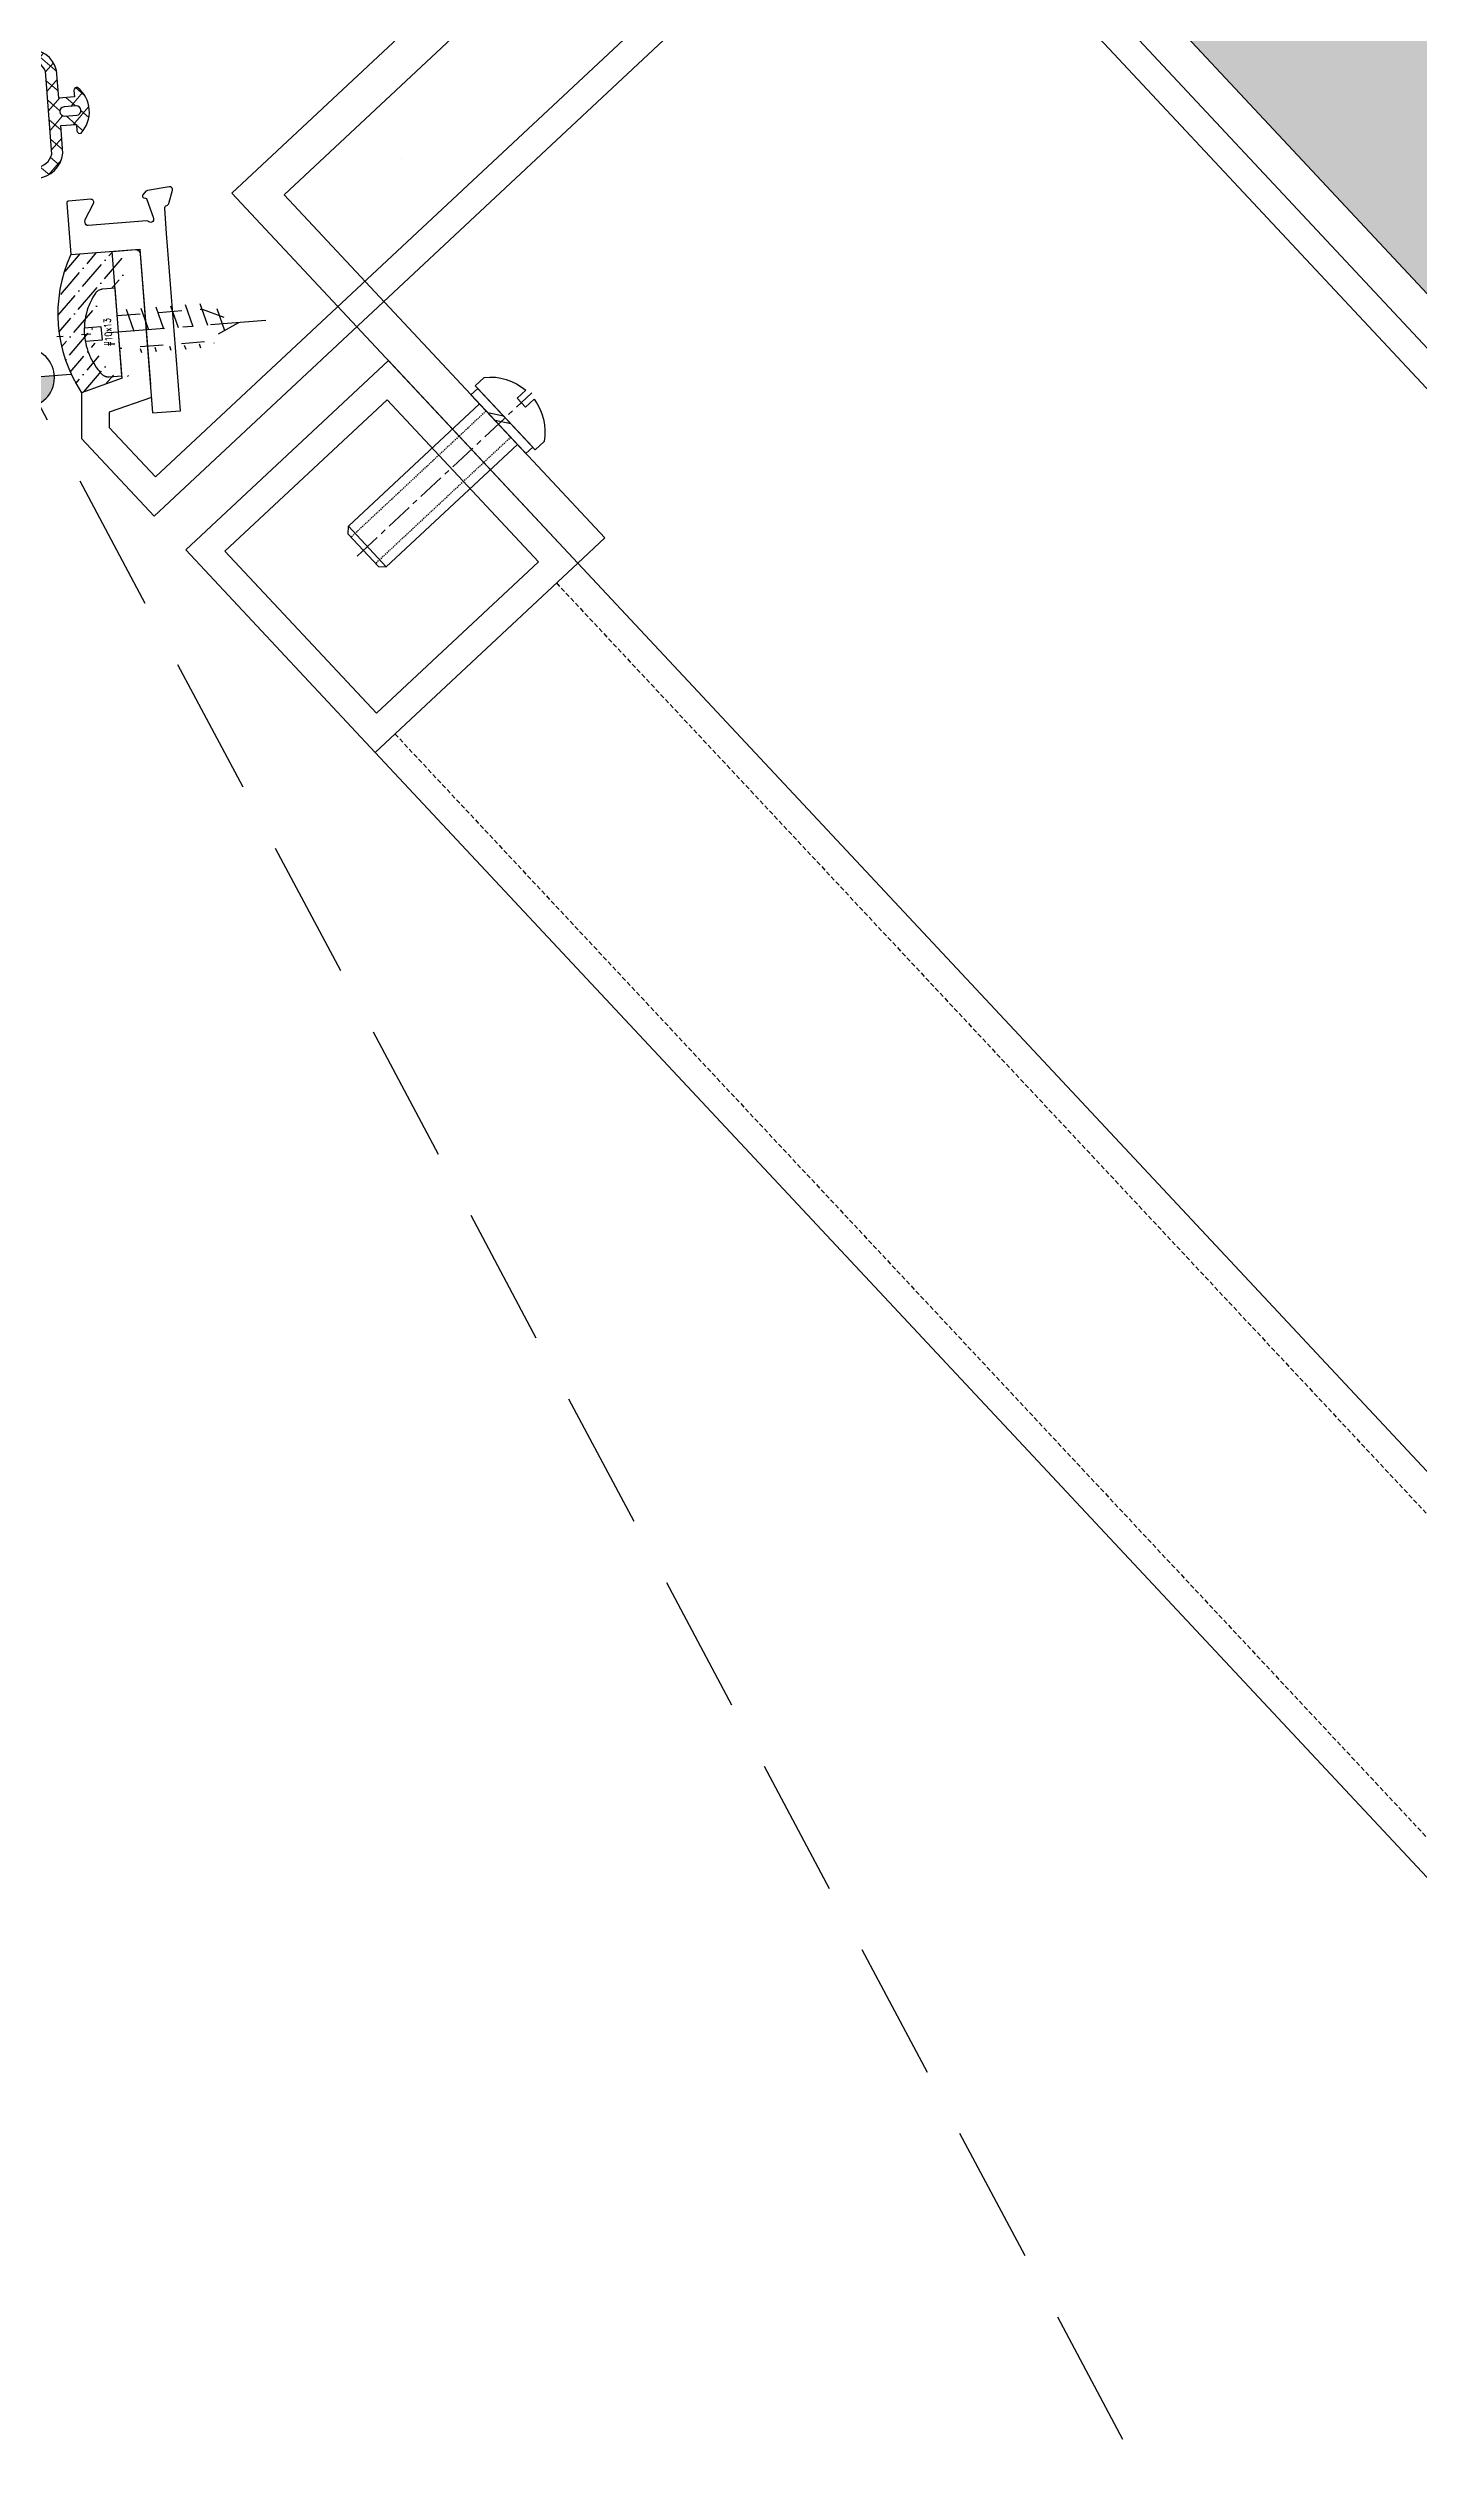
# Model space of a CAD drawing. Header units: millimetres. Extents: x -2069 to 10556, y -1036 to 8460.
# Drawn here: x 7793.5 to 7941.8, y 3352.7 to 3614.8 of the extents above; entities that cross this region are included whole.
import ezdxf

# ---------------------------------------------------------------- set-up
doc = ezdxf.new("R2010")
doc.units = ezdxf.units.MM
for name, pattern in [('ACAD_ISO04W100', [30, 24, -3, 0, -3]), ('CENTER', [2, 1.25, -0.25, 0.25, -0.25]), ('CENTER-PISA', [11, 6, -2, 1, -2]), ('CENTER2', [28.575000000000003, 19.05, -3.175, 3.175, -3.175]), ('DASHED', [0.75, 0.5, -0.25]), ('HIDDEN', [0.375, 0.25, -0.125]), ('HIDDEN-PISA', [4.5, 2.5, -2]), ('HIDDEN2', [0.1875, 0.125, -0.0625])]:
    doc.linetypes.add(name, pattern=pattern)
for name, color, linetype in [('AXIS', 1, 'ACAD_ISO04W100'), ('F-Alum', 4, 'Continuous'), ('F-dashed line', 8, 'DASHED'), ('F-seslants', 8, 'Continuous'), ('F_MISC', 8, 'Continuous'), ('Hatch', 8, 'Continuous'), ('INSUL', 173, 'Continuous'), ('中心线', 1, 'CENTER2'), ('虚线', 8, 'HIDDEN'), ('螺栓钉类', 241, 'Continuous')]:
    doc.layers.add(name, color=color, linetype=linetype)
doc.layers.add('Xref- ELE$0$Hatch', color=9, linetype='Continuous', lineweight=13)
doc.styles.add('ROMANS', font='simplex.shx', dxfattribs={"width": 0.8, "bigfont": 'hztxt.shx'})

# ---------------------------------------------------------------- blocks, each defined once
blk = doc.blocks.new('Xref- ELE$0$GAE0002', base_point=(-41818.77919855453, 17822.92139201999))
at = {"layer": 'Xref- ELE$0$Hatch'}
h = blk.add_hatch(dxfattribs=at)
h.set_pattern_fill('M_GASKET-PISA', color=256, pattern_type=2)
h.set_pattern_definition([(45, (-1214.761376000002, -14855.407933), (-1.060660171779821, 1.060660171779821), []), (135, (-1214.761376000002, -14855.407933), (-1.060660171779821, -1.060660171779821), [])])
edge = h.paths.add_edge_path(flags=16)
edge.add_line((-41815.07919855467, 17823.42139201995), (-41813.77919855462, 17823.42139201995))
edge.add_arc((-41813.77919855462, 17822.92139201995), 0.5, -90, 90, ccw=False)
edge.add_line((-41813.77919855462, 17822.42139201995), (-41815.07919855467, 17822.42139201995))
edge.add_arc((-41815.07919855467, 17822.92139201995), 0.5, 90, 270, ccw=False)
edge = h.paths.add_edge_path()
edge.add_line((-41813.27919855455, 17818.4213668968), (-41813.27919855462, 17821.42139201995))
edge.add_line((-41813.27919855462, 17821.42139201995), (-41814.97919855457, 17821.42139201995))
edge.add_line((-41814.97919855457, 17821.42139201995), (-41814.97919855457, 17820.72139202))
edge.add_arc((-41815.27919855458, 17820.72139201998), 0.3000000000174623, -115.05761541500061, 4.8635797611495946e-09, ccw=False)
edge.add_arc((-41813.09559109848, 17822.92139202004), 3.383607456175075, 133.070694364177, 226.9293056383509, ccw=False)
edge.add_arc((-41815.27919855466, 17825.12139202001), 0.3000000000240535, 2.084391326206969e-09, 115.0576154218833, ccw=False)
edge.add_line((-41814.97919855463, 17825.12139202002), (-41814.97919855457, 17824.42139201995))
edge.add_line((-41814.97919855457, 17824.42139201995), (-41813.27919855462, 17824.42139201995))
edge.add_line((-41813.27919855462, 17824.42139201995), (-41813.27919855468, 17827.42139201984))
edge.add_arc((-41810.27919855456, 17826.87139201984), 3.050000000114375, 10.388857815061783, 169.6111421849382, ccw=False)
edge.add_line((-41807.27919855445, 17827.42139201984), (-41807.27919855437, 17818.42139201997))
edge.add_arc((-41810.27919855451, 17818.97139202002), 3.050000000151531, 190.3888578138809, 349.6111421841629, ccw=False)
edge.add_line((-41812.07919855455, 17818.42136689683), (-41812.07919855467, 17827.42139201984))
edge.add_arc((-41810.27919855456, 17826.82523817369), 1.896153846257486, 18.324694090130095, 161.6753059098699, ccw=False)
edge.add_line((-41808.47919855445, 17827.42139201984), (-41808.47919855437, 17818.42139201996))
edge.add_arc((-41810.2791985545, 17819.01754586615), 1.896153846287313, 198.3246940877339, 341.6753059085472, ccw=False)
at = {"color": 0, "linetype": 'ByBlock'}
for points in [[(-41813.27919855455, 17818.4213668968), (-41813.27919855462, 17821.42139201995), (-41814.97919855457, 17821.42139201995), (-41814.97919855457, 17820.72139202, -0.548945891858276), (-41815.4062573781, 17820.44962731407, -0.4340790099980792), (-41815.40625737821, 17825.39315672591, -0.5489458918577889), (-41814.97919855463, 17825.12139202002), (-41814.97919855457, 17824.42139201995), (-41813.27919855462, 17824.42139201995), (-41813.27919855468, 17827.42139201984, -0.8333333333398008), (-41807.27919855445, 17827.42139201984), (-41807.27919855437, 17818.42139201997, -0.833333333342024), (-41813.27919855468, 17818.42139202007)], [(-41812.07919855455, 17818.42136689683), (-41812.07919855467, 17827.42139201984, -0.7222222222395137), (-41808.47919855445, 17827.42139201984), (-41808.47919855437, 17818.42139201996, -0.7222222222456893), (-41812.07919855467, 17818.42139202007)]]:
    blk.add_lwpolyline(points, format="xyb", dxfattribs=at)
blk.add_lwpolyline([(-41815.07919855467, 17823.42139201995), (-41813.77919855462, 17823.42139201995, -0.9999999999999999), (-41813.77919855462, 17822.42139201995), (-41815.07919855467, 17822.42139201995, -0.9999999999999999)], format="xyb", close=True, dxfattribs=at)
blk = doc.blocks.new('#10x13_Pan-flat-3')
at = {"color": 8, "linetype": 'HIDDEN-PISA'}
for p, q in [((-1.711377303647168, 10.79835977248877), (1.327780362582416, 11.6126996170351)), ((-2.400000006142363, 9.013843874672602), (1.996997242757061, 10.19201573984174)), ((-2.40000000505097, 7.413843874674058), (2.39999999407155, 8.700000001605076)), ((-2.400000003959576, 5.813843874675513), (2.399999995162943, 7.100000001606531)), ((-2.400000002875458, 4.213843874676968), (2.399999996247061, 5.500000001607987)), ((-2.400000001784065, 2.613843874678423), (2.399999997338455, 3.900000001609442)), ((-2.400000000699947, 1.013843874672602), (2.399999998429848, 2.300000001610897))]:
    blk.add_line(p, q, dxfattribs=at)
for points in [[(-1.790000000022701, -1.251464709639549e-09), (-1.790000006294576, 9.199999998738349), (-8.869392331689596e-09, 12.99999999994179), (1.78999999370717, 9.200000001175795), (1.789999999979045, 1.178705133497715e-09)], [(-0.7499999975334504, -3.659838021652831), (-0.7499999987630872, -1.850000000558794), (0.7500000012369128, -1.849999999540159), (0.7500000024665496, -3.659838020634197)]]:
    blk.add_lwpolyline(points, dxfattribs=at)
at = {"color": 32, "flags": 128}
blk.add_lwpolyline([(-4.750000000021828, -3.281456883996725e-09), (-4.749999999090505, -1.390168597587035, 0.02044951340221976), (-4.746657334493648, -1.471864103412372, 0.04398758774826101), (-4.716998160060029, -1.644951949376264, 0.0521855455310235), (-4.643293307010026, -1.839642807550263, 0.08249689016993748), (-4.4499858410054, -2.104325317188341, 0.02582980303273893), (-4.372616108048533, -2.172696028275823, 0.07268352806201751), (-2.617075641232077, -3.194163244705123, 0.09869610361643641), (0.08183213378651999, -3.69952322718018, 0.08249638678170287), (2.347977953162626, -3.295875031042669, 0.05218730035141757), (3.66753867942316, -2.666293208916613, 0.03066688341591993), (4.372616110929812, -2.172696022316813, 0.01330350973470385), (4.413354222931957, -2.138474128398229, 0.03657129110302831), (4.515303253050661, -2.033838485651358, 0.03475147926750673), (4.597077649370476, -1.921637741856102, 0.02182096229391937), (4.640176463399257, -1.845784510762314, 0.02280395151312757), (4.677971628436353, -1.76281944513903, 0.02280645284837659), (4.708056659233989, -1.676747445577348, 0.02181846118107081), (4.729386651873938, -1.592163116256415, 0.03475398225205351), (4.74792484894715, -1.454558013821952, 0.01610989314854271), (4.750000000909495, -1.390168591096881), (4.749999999978172, 3.194145392626524e-09)], format="xyb", close=True, dxfattribs=at)
at = {"layer": 'AXIS', "color": 8, "linetype": 'CENTER-PISA'}
blk.add_line((-1.088483259081841e-08, 15.98909419596748), (4.547473508864641e-09, -6.700000000018917), dxfattribs=at)
at = {"layer": 'Defpoints', "color": 8, "style": 'ROMANS', "oblique": 359.9999999998611, "width": 0.8000000000003463}
blk.add_text('#10x13', height=0.7499999999996133, rotation=180.00000003877, dxfattribs=at).set_placement((1.457142857638246, -0.7499999990250217))
blk = doc.blocks.new('*U46')
at = {"layer": '中心线', "color": 1, "linetype": 'CENTER', "ltscale": 2.357947691000002}
blk.add_line((-4.263256414560601e-14, 20.90048662063384), (1.4210854715202e-14, -4.956409502317115), dxfattribs=at)
at = {"layer": '虚线', "linetype": 'HIDDEN', "ltscale": 0.5}
for p, q in [((-1.948286311568509, 1.13686837721616e-13), (-1.948286311568566, 20.00000000000011)), ((1.948286311568523, 1.13686837721616e-13), (1.948286311568481, 20.00000000000011))]:
    blk.add_line(p, q, dxfattribs=at)
at = {"layer": '螺栓钉类', "color": 241, "linetype": 'Continuous'}
for p, q in [((-2.40807576862025, 20.00000000000011), (-2.999791744951651, 19.40828402366867)), ((2.999791744951594, 19.40828402366867), (-2.999791744951636, 19.40828402366867)), ((-2.999791744951622, 1.13686837721616e-13), (-2.999791744951651, 19.40828402366867)), ((2.408075768620179, 20.00000000000011), (-2.408075768620321, 20)), ((2.408075768620179, 20.00000000000011), (2.999791744951594, 19.40828402366867)), ((2.999791744951636, 1.13686837721616e-13), (2.999791744951594, 19.40828402366867)), ((-0.9100693464279175, -1), (0.5333063006401062, 0)), ((0.2446311712265015, -1), (1.688006818294525, 0))]:
    blk.add_line(p, q, dxfattribs=at)
blk.add_lwpolyline([(4.350000023841858, 0), (4.350000023841858, -1), (-4.350000023841858, -1), (-4.350000023841858, 0)], close=True, dxfattribs=at)
blk.add_lwpolyline([(-4.75, -1), (4.75, -1), (4.75, -2.319999992847443, -0.2072557309237045), (0.6600000262260437, -4.663157165050507), (0.6600000262260437, -3.379999995231628), (-0.6600000262260437, -3.379999995231628), (-0.6600000262260437, -4.663157165050507, -0.2072557309237047), (-4.75, -2.319999992847443)], format="xyb", close=True, dxfattribs=at)
blk = doc.blocks.new('*U155')
at = {"layer": 'INSUL', "lineweight": 0}
h = blk.add_hatch(dxfattribs=at)
h.set_pattern_fill('岩棉', color=256, scale=59.99999999999999, style=0, pattern_type=2)
h.set_pattern_definition([(171.78891, (31.98000479999999, 119.4285714), (-403.9210344936757, 60.00000149168055), [2.0005134, -418.1072399999999]), (146.908661, (33.73372379999999, 118.2857142), (-95.04024262992478, 60.00000083033306), [2.0932398, -437.4870719999999]), (132.32733, (35.03486999999999, 116.857143), (-106.9202743718115, 119.9999994801657), [1.9323036, -403.8514799999999]), (114.796992, (35.82687179999999, 115.1428572), (-23.76006081965319, 59.99999964663974), [1.8883968, -196.393272]), (91.62022409999996, (35.88344339999999, 113.1428574), (-11.88003000216715, 359.9999998263046), [2.0008002, -418.1671799999999]), (82.82482490000001, (30.05657159999999, 66.85714259999999), (83.1602096651127, 659.9999982204778), [46.65104279999999, -9750.067799999999]), (97.17517500000001, (41.82345899999999, 66.85714259999999), (-83.16021148970222, 659.9999979909097), [46.6510428, -9750.0678]), (88.37977579999999, (35.99658659999999, 113.1428574), (11.88002583240484, 359.9999999412875), [2.0008002, -418.1671799999999]), (65.203007, (36.05315819999999, 115.1428572), (23.76006077749136, 59.99999973523376), [1.8883968, -196.393272]), (47.67266910000001, (36.84516059999999, 116.857143), (106.9202740388371, 119.9999998207618), [1.9323036, -403.8514799999999]), (33.09133830000001, (38.14630679999999, 118.2857142), (95.04024172503709, 60.00000218260126), [2.0932398, -437.4870719999999]), (8.21108952, (39.90002519999999, 119.4285714), (403.9210347392535, 59.99999988934719), [2.0005134, -418.1072399999999]), (87.16616460000002, (29.99999999999999, 65.71428599999999), (11.88002507150802, 180.0000001810668), [1.1442564, -239.1495899999999]), (103.901385, (30.28285799999999, 64.57142879999998), (-47.52012158796319, 179.9999997770065), [1.1773404, -246.0641939999999]), (111.603615, (30.7354302, 63.42857159999998), (-11.88003031737481, 59.99999997976407), [1.229205, -63.30404399999997]), (122.761347, (31.47086099999999, 62.28571439999999), (-35.64009214299296, 59.99999937378069), [1.3590366, -284.0386379999999]), (138.290552, (32.43257759999999, 61.42857119999998), (-71.28018171705376, 60.00000123338385), [1.2882522, -269.2446479999999]), (152.003514, (33.50743739999999, 60.85714259999999), (-106.9202745038909, 59.99999917536117), [1.2173142, -254.418714]), (166.477202, (34.69544039999999, 60.57142859999998), (-237.6006083015547, 60.00000192533074), [1.2218772, -255.3723299999999]), (167.070755, (35.940015, 60.28571399999999), (-249.4806394894892, 59.99999988713198), [1.2769488, -266.8823279999999]), (12.9292444, (35.940015, 60.28571399999999), (249.4806395808133, 59.99999961372988), [1.2769488, -266.8823279999999]), (13.5227975, (37.18458959999999, 60.57142859999998), (237.6006088251535, 59.99999985187427), [1.2218772, -255.3723299999999]), (27.9964853, (38.37259259999999, 60.85714259999999), (118.8003031649702, 60.00000218637325), [1.2173142, -254.418714]), (41.70944699999999, (39.44745299999999, 61.42857119999998), (71.28018116740306, 60.00000178097832), [1.288252199999999, -269.2446479999999]), (57.23865219999999, (40.40916959999998, 62.28571439999999), (118.8003026691194, 180.0000010007111), [1.3590366, -284.0386379999999]), (68.396384, (41.14459979999999, 63.42857159999998), (11.88003024886847, 60.00000021423829), [1.229205, -63.30404399999998]), (76.098615, (41.59717259999999, 64.57142879999998), (11.88003045248314, 59.99999970942574), [1.177340399999999, -246.0641939999999]), (92.83383529999998, (41.88003059999999, 65.71428599999999), (-11.8800301507452, 179.9999999348276), [1.1442564, -239.1495899999999])])
h.paths.add_polyline_path([(0, 0), (429.9707085312324, 0), (429.9707085312324, 59.99999999999999), (0, 59.99999999999999)])
at = {"layer": 'INSUL'}
blk.add_lwpolyline([(0, 0), (429.9707085312324, 0), (429.9707085312324, 59.99999999999999), (0, 59.99999999999999)], close=True, dxfattribs=at)
blk = doc.blocks.new('A$C714F5CF6')
at = {"ltscale": 0.5}
h = blk.add_hatch(color=7, dxfattribs=at)
edge = h.paths.add_edge_path()
edge.add_line((0, 3.21222950972151), (0, 0))
edge.add_line((0, 0), (3.212229509372264, 0))
edge.add_ellipse((0, 0), major_axis=(-2.271389268935526, 2.271389268935526), ratio=0.9999999999934978, start_angle=225.0000000001863, end_angle=314.9999999998137)
edge = h.paths.add_edge_path()
edge.add_line((0, 0), (-3.212229509372264, 0))
edge.add_ellipse((0, 0), major_axis=(-2.271389268935526, 2.271389268935526), ratio=0.9999999999934978, start_angle=45.00000000018628, end_angle=134.9999999998137)
edge.add_line((0, -3.21222950972151), (0, 0))
at = {"color": 7, "ltscale": 0.5}
for p, q in [((0, 5.012234860099852), (0, -5.012234860099852)), ((5.012234859634191, 0), (-5.012234859634191, 0))]:
    blk.add_line(p, q, dxfattribs=at)
blk.add_circle((0, 0), 3.212229509400538, dxfattribs=at)
blk = doc.blocks.new('A$C5137bee4')
at = {"layer": 'F-seslants', "extrusion": (-6.041431403407994e-06, 0.0001214745625197011, 0.9999999926037159)}
h = blk.add_hatch(dxfattribs=at)
h.set_pattern_fill('ANSI36', color=256, scale=9.999999999999998, angle=2.437757744969438)
h.set_pattern_definition([(47.43775774496945, (48491.53436910088, 75504.18355273521), (0.5589260040931814, 2.456676204132006), [3.125, -0.6249999999999997, 0, -0.6249999999999997])])
h.paths.add_polyline_path([(8.949102522638896, 8.894581375424877, -0.02582980297440925), (9.014120510190878, 8.974789174054877, -0.08249689016993748), (9.270341334835393, 9.179179722617391, -0.05218554553102349), (9.46172103426943, 9.261098867252713, -0.04398758774826101), (9.633390713541303, 9.298093329954554, -0.0204495134361547), (9.714870109376534, 9.30490781126673), (11.1037806249733, 9.364037330553401), (10.93368112235567, 13.35955413521106), (5.446630524857937, 13.12595617462648, 0.2608104144078784), (6.083697040930019, -1.83828494111367), (11.50785422827994, -0.1273653330722482), (10.11894371273229, -0.1864948523148087, -0.01610989316636307), (10.05452429660363, -0.1871603220938596, -0.03475398225205351), (9.916255219584855, -0.1744918058689109, -0.02181846118107081), (9.830840186362366, -0.1567788316901897, -0.02280645284837659), (9.743566441896292, -0.1303820191537852, -0.02280395151312758), (9.659068876281708, -0.09614989940064333, -0.02182096229391937), (9.581451123413899, -0.05631643513333984, -0.03475147926750674), (9.465873722045217, 0.02061160330777057, -0.03657129110302829), (9.356996466281998, 0.1180177922792609, -0.0133035096243883), (9.32107278546846, 0.1572634404437849, -0.03066688343163973), (8.79793248772421, 0.8407080956526443, -0.05218730035141757), (8.112794147440582, 2.132295969436655, -0.08249638678170287), (7.613122857270355, 4.379222168208798, -0.09869610361643641), (8.00322998480351, 7.097182491502736, -0.0726835280703614)])
at = {"extrusion": (1.186090386111591e-07, 6.830527908036661e-06, 0.9999999999766649)}
blk.add_line((11.49238619962216, -13.18484634108609, 0.004701693237039728), (11.49238610166594, -13.18484642646263, 0.004701693237634537), dxfattribs=at)
at = {"layer": 'F-Alum', "extrusion": (1.186090386111591e-07, 6.830527908036661e-06, 0.9999999999766649)}
for p, q in [((96.6754593374144, 61.06378170079506, 0.00418443242864331), (13.75388240703614, -11.21364496811293, 0.004687960657158045)), ((96.38516467004956, 56.8310842548085, 0.004213378418246431), (13.46358750748914, -15.44634261647343, 0.004716906648170986))]:
    blk.add_line(p, q, dxfattribs=at)
at = {"layer": 'F-Alum', "extrusion": (7.499598916952784e-07, -1.530595650962365e-07, 0.9999999999997071)}
blk.add_line((41.58664972106635, 22.26898753977684, 3.375886710111492e-05), (41.58664972019415, 22.26898754714011, 3.37588671028323e-05), dxfattribs=at)
at = {"layer": 'F-Alum', "extrusion": (-3.416720072485956e-06, 4.349269326590997e-06, 0.9999999999847051), "elevation": 0.002302886720054337, "flags": 128}
blk.add_lwpolyline([(106.8707063654999, 124.7022289616987), (108.8419077729543, 122.4407327730489), (119.7724726847607, 131.9682062419678), (119.9176200754083, 134.0845550400248), (119.7724726847607, 131.9682062419678), (485.5313504720011, -287.6587903369106), (487.6476992700013, -287.8039377276482), (485.5313504720011, -287.6587903369106), (474.600785560071, -297.1862638058153), (476.5719869674837, -299.4477599945515), (488.6332999736398, -288.9346858220246), (488.6333057944559, -288.9346807483247, 0.02280645285599625), (488.7322010045075, -288.8402079567463, 0.02181846118224456), (488.8183849888258, -288.7417516471749, 0.03475398228874555), (488.9369998847571, -288.5705562277558, 0.0365712911121337), (489.0349375612847, -288.3745250768944, 0.04398833926035511), (489.1133621029704, -288.123049713854, 0.0521847935262568), (489.1476737814085, -287.8126821594826, 0.08249638677520875), (489.0699349490949, -287.327234808589, 0.09869640124711758), (488.7784473642919, -286.8183370239084), (121.0483681697727, 135.0701557436774, 2.199596923842418e-06), (121.0483594757373, 135.0701657179385, 0.0986986279774025), (120.5840072218256, 135.4284033093098, 0.0824963867738618), (120.1137161431271, 135.5716819116035, 0.05218479352659728), (119.8015701313633, 135.5800591056158, 0.04398833920032272), (119.5417432561417, 135.5366971187008, 0.03657129117625204), (119.3341778770025, 135.4664360772115, 0.03475147928831665), (119.1484060108379, 135.3723087908541, 0.02182096245760071), (119.0390936671453, 135.3003639682092, 0.02280332773067025), (118.9320193716906, 135.2153031342696)], format="xyb", close=True, dxfattribs=at)
at = {"layer": 'F-Alum', "extrusion": (1.186090386111591e-07, 6.830527908036661e-06, 0.9999999999766649), "elevation": 0.004612996876912519}
blk.add_lwpolyline([(96.38516466954916, 56.83108422462507), (429.74338491515, -325.6201166978037), (432.0041861466103, -323.6481182719455), (96.67545933691741, 61.06378167071037)], dxfattribs=at)
at = {"layer": 'F-Alum', "extrusion": (1.186090386111591e-07, 6.830527908036661e-06, 0.9999999999766649), "elevation": 0.004613094803056403, "flags": 128}
blk.add_lwpolyline([(23.06281507203009, 19.18474975888067), (59.06923320501224, -22.12425966777432), (62.08456148696634, -19.49599116389667), (28.70641187138278, 18.79769003543714), (71.21086495547999, 55.84609964660418), (68.58259642314385, 58.86142790765716)], close=True, dxfattribs=at)
at = {"layer": 'F-Alum', "extrusion": (-6.041431403407998e-06, 0.000121474562519701, 0.9999999926037159), "elevation": 0.00230649815107671}
blk.add_lwpolyline([(16.69207107999345, -4.160509450497227), (15.87364568306443, 15.06372330497366), (15.75848514398477, 17.76876279432533, -0.3595081371707617), (15.98898457220039, 18.07342613252083, 0.2637249999956934), (16.20577233426071, 18.27480654276898), (16.65880045126263, 19.7062043598337, 0.08748900000110169), (16.67251202800187, 19.80948703792602, 0.414214000000818), (16.36002330380183, 20.0964553240388, 0.0218199999991916), (16.33394882297738, 20.09420263179553), (13.97935614021528, 19.7868164579465, 0.1763269999970842), (13.79722797991069, 19.69225783320746), (13.44927596339214, 19.3133621260394, 0.198911999996341), (13.39676550289905, 19.16957711974602, 0.06554299999994298), (13.40577596029795, 19.11815003049999, 0.2679489999965194), (13.55308450325964, 18.98287183700806), (13.72391817453065, 18.94480423669129, -0.2679490000007903), (13.87122681737396, 18.80952604741987), (14.48610664892372, 16.85196382515004, -0.06554300000034483), (14.49962218516555, 16.77482318485518), (14.50644908523637, 16.61446413850157, -0.4142139999965558), (14.21948079912208, 16.30197541428002, -0.2134220000012545), (13.99182295308746, 16.39237401020744, 0.2134219999990182), (13.76416510704009, 16.48277260604848), (7.417127869291974, 16.21256278589318, -0.4142140000029491), (7.104639145078295, 16.49953107200596), (7.095242273074137, 16.72025693796609, -0.1378519999999419), (7.132477777107013, 16.87826661129189), (8.077735879668246, 18.58652669924428, 0.5854977655323537), (7.802482577826643, 19.03150458133899), (5.399751958812321, 18.92921411347209, 0.4142135623219491), (5.208439768071586, 18.72088829731969), (5.446630524834315, 13.12595617455621), (12.4299957503265, 13.42325612569266, -0.4142135623730951), (12.95081029069901, 12.94497564885167), (13.6844861347438, -4.288550134140982)], format="xyb", close=True, dxfattribs=at)
at = {"layer": 'F-Alum', "extrusion": (-6.041431403407998e-06, 0.000121474562519701, 0.9999999926037159), "elevation": 0.00230649815107971}
blk.add_lwpolyline([(10.52027217589641, -0.4388737100146986), (9.93512156196802, 13.30589964429144), (12.92954325893799, 13.44452315764968), (13.5528718901833, -1.197024774487229)], dxfattribs=at)
at = {"layer": 'F-Alum', "extrusion": (0.0001674999167349133, -0.0002438560151495071, 0.9999999562390101), "flags": 128}
for points, elevation in [([(39.35721789160377, 0.4907052256014848), (16.74892147191305, -19.21549949891504), (36.46093579345717, -41.8304610588505), (59.06923221313971, -22.12425633440629)], 0.01631184597479174), ([(39.0669231659149, -3.741992373214154), (20.98161907293091, -19.50579422468509), (36.75123051915968, -37.59776346006351), (54.8365346121073, -21.83396160851937)], 0.01631184597477542)]:
    blk.add_lwpolyline(points, close=True, dxfattribs=dict(at, elevation=elevation))
at = {"layer": 'F-Alum', "extrusion": (-6.160185478765669e-06, 0.0001284856201105912, 0.9999999917267487)}
for points, elevation in [([(10.5202722051713, -0.4388742877545716), (6.083697041214505, -1.838284957167304), (5.911934546235006, -6.782574026186841), (13.46331152433959, -15.44602667006173)], 0.006919495037528062), ([(13.61298565674737, -2.609054451435812), (9.008273210257883, -4.061499972846224), (8.951223555399825, -5.703709378879456), (13.75388245923368, -11.21364592408861)], 0.006919495037523206)]:
    blk.add_lwpolyline(points, dxfattribs=dict(at, elevation=elevation))
at = {"layer": 'F-Alum', "extrusion": (-3.416720072485956e-06, 4.349269326590997e-06, 0.9999999999847051), "flags": 128}
for points, elevation in [([(59.06923324399477, -22.12425963437513), (532.7199695542143, -565.5285674783355)], 0.002302886720054457), ([(36.46093631289457, -41.83046378698018), (510.1116728664504, -585.2347718979814)], 0.0023028867200545)]:
    blk.add_lwpolyline(points, dxfattribs=dict(at, elevation=elevation))
at = {"layer": 'F-dashed line', "extrusion": (-3.416720072485956e-06, 4.349269326590997e-06, 0.9999999999847051), "flags": 128}
for points, elevation in [([(56.69084294912182, -24.19735009533153), (530.3415792842952, -567.601657967887)], 0.002302886720054309), ([(38.66944159271452, -39.90545121087332), (512.320178117122, -583.3097593005283)], 0.002302886720054296)]:
    blk.add_lwpolyline(points, dxfattribs=dict(at, elevation=elevation))
at = {"layer": 'Hatch', "extrusion": (-6.041431403407998e-06, 0.000121474562519701, 0.9999999926037159)}
blk.add_arc((19.13343979368513, 6.212957763246655, 0.002306498169085036), 15.33356758874301, 153.2023561581345, 211.6731593307424, dxfattribs=at)
at = {"layer": 'F_MISC', "ltscale": 18000, "extrusion": (-4.258102704338807e-06, 5.10874161254868e-06, 0.9999999999778848), "zscale": -1, "rotation": 131.0765774113238}
blk.add_blockref('*U155', (399.6319570013819, -189.108797742224, 0.001675443029482153), dxfattribs=at)
at = {"layer": 'F_MISC', "extrusion": (5.556339585443326e-06, -0.0001185019077177262, -0.9999999929632125), "zscale": -1.000000000000001, "rotation": 357.6779609045123}
blk.add_blockref('Xref- ELE$0$GAE0002', (-10.27488444881113, 28.82982639797208, -0.002209899394073781), dxfattribs=at)
at = {"layer": 'F_MISC', "extrusion": (-6.041431403407966e-06, 0.000121474562519701, 0.9999999926037159), "rotation": 272.4377577066061}
blk.add_blockref('#10x13_Pan-flat-3', (10.30678432861782, 4.575804571216755, 0.002306498151078617), dxfattribs=at)
at = {"layer": 'F_MISC', "extrusion": (6.041431403407997e-06, -0.000121474562519701, -0.9999999926037159), "zscale": -1, "rotation": 357.5622422550297}
blk.add_blockref('A$C714F5CF6', (-1.618422355984213e-06, 1.395282565340752e-06, -0.002306498151078949), dxfattribs=at)
at = {"layer": 'F_MISC', "extrusion": (0.0001674999167349133, -0.0002438560151495072, 0.9999999562390101), "rotation": 131.0765783665}
blk.add_blockref('*U46', (51.01760620133529, -6.799226265663105, 0.01631184599280232), dxfattribs=at)

msp = doc.modelspace()

# ---------------------------------------------------------------- linework, layer by layer
at = {"color": 251, "linetype": 'HIDDEN2', "ltscale": 120, "true_color": 0x636466}
msp.add_xline((7437.188629030799, 4243.761591275659), (0.4698778709583963, -0.8827314350263079), dxfattribs=at)

# ---------------------------------------------------------------- block references
at = {"extrusion": (1.186090389385885e-07, -6.830527908030977e-06, 0.999999999976665), "rotation": 1.989630818855079}
msp.add_blockref('A$C5137bee4', (7790.942902875848, 3579.184607531015, -0.02813664097714732), dxfattribs=at)

doc.saveas('drawing.dxf')
